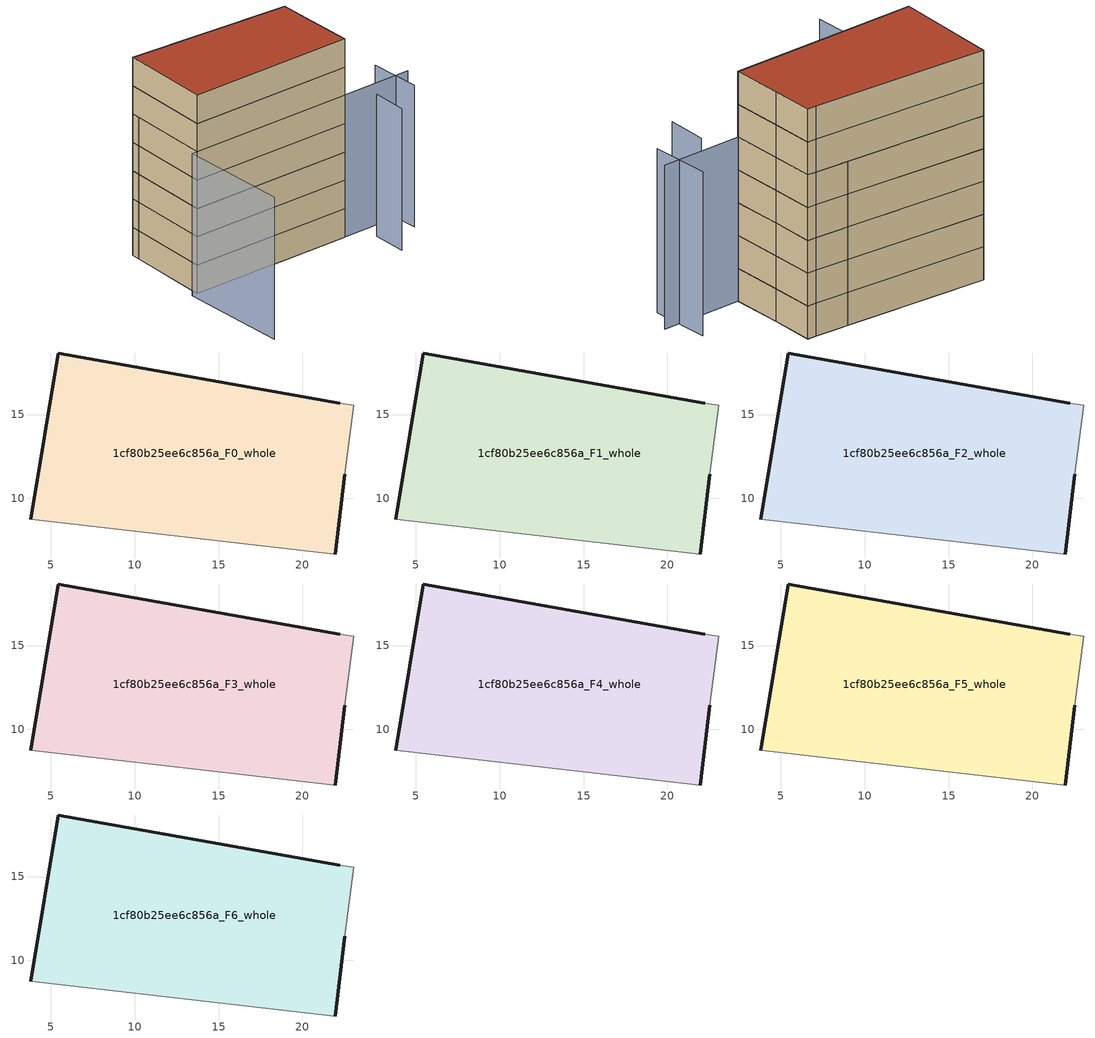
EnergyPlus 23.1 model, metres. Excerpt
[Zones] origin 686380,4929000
1cf80b25ee6c856a_F0_whole
 floor ground (EU_floor_Construction): 21.96,6.68 22.53,11.45 23.07,15.54 22.23,15.66 5.43,18.67 3.79,8.76 z0
 wall outside (EU_wall_Construction): 3.79,8.76 5.43,18.67 22.23,15.66 / 22.53,11.45 21.96,6.68 z0:3
 wall adiabatic (EU_wall_Construction): 22.23,15.66 23.07,15.54 22.53,11.45 / 21.96,6.68 3.79,8.76 z0:3
1cf80b25ee6c856a_F1_whole
 floor to 1cf80b25ee6c856a_F0_whole (EU_floor_Construction): 21.96,6.68 22.53,11.45 23.07,15.54 22.23,15.66 5.43,18.67 3.79,8.76 z3
 wall outside (EU_wall_Construction): 3.79,8.76 5.43,18.67 22.23,15.66 / 22.53,11.45 21.96,6.68 z3:6
 wall adiabatic (EU_wall_Construction): 22.23,15.66 23.07,15.54 22.53,11.45 / 21.96,6.68 3.79,8.76 z3:6
1cf80b25ee6c856a_F2_whole
 floor to 1cf80b25ee6c856a_F1_whole (EU_floor_Construction): 21.96,6.68 22.53,11.45 23.07,15.54 22.23,15.66 5.43,18.67 3.79,8.76 z6
 wall outside (EU_wall_Construction): 3.79,8.76 5.43,18.67 22.23,15.66 / 22.53,11.45 21.96,6.68 z6:9
 wall adiabatic (EU_wall_Construction): 22.23,15.66 23.07,15.54 22.53,11.45 / 21.96,6.68 3.79,8.76 z6:9
1cf80b25ee6c856a_F3_whole
 floor to 1cf80b25ee6c856a_F2_whole (EU_floor_Construction): 21.96,6.68 22.53,11.45 23.07,15.54 22.23,15.66 5.43,18.67 3.79,8.76 z9
 wall outside (EU_wall_Construction): 3.79,8.76 5.43,18.67 22.23,15.66 / 22.53,11.45 21.96,6.68 z9:12
 wall adiabatic (EU_wall_Construction): 22.23,15.66 23.07,15.54 22.53,11.45 / 21.96,6.68 3.79,8.76 z9:12
1cf80b25ee6c856a_F4_whole
 floor to 1cf80b25ee6c856a_F3_whole (EU_floor_Construction): 21.96,6.68 22.53,11.45 23.07,15.54 22.23,15.66 5.43,18.67 3.79,8.76 z12
 wall outside (EU_wall_Construction): 3.79,8.76 5.43,18.67 22.23,15.66 / 22.53,11.45 21.96,6.68 z12:15
 wall adiabatic (EU_wall_Construction): 22.23,15.66 23.07,15.54 22.53,11.45 / 21.96,6.68 3.79,8.76 z12:15
1cf80b25ee6c856a_F5_whole
 floor to 1cf80b25ee6c856a_F4_whole (EU_floor_Construction): 21.96,6.68 22.53,11.45 23.07,15.54 22.23,15.66 5.43,18.67 3.79,8.76 z15
 wall outside (EU_wall_Construction): 3.79,8.76 5.43,18.67 22.23,15.66 / 22.53,11.45 21.96,6.68 z15:18
 wall adiabatic (EU_wall_Construction): 22.23,15.66 23.07,15.54 22.53,11.45 / 21.96,6.68 3.79,8.76 z15:18
1cf80b25ee6c856a_F6_whole
 floor to 1cf80b25ee6c856a_F5_whole (EU_floor_Construction): 21.96,6.68 22.53,11.45 23.07,15.54 22.23,15.66 5.43,18.67 3.79,8.76 z18
 wall outside (EU_wall_Construction): 3.79,8.76 5.43,18.67 22.23,15.66 / 22.53,11.45 21.96,6.68 z18:21
 wall adiabatic (EU_wall_Construction): 22.23,15.66 23.07,15.54 22.53,11.45 / 21.96,6.68 3.79,8.76 z18:21
 roof outside (EU_roof_Construction): 22.23,15.66 23.07,15.54 22.53,11.45 21.96,6.68 3.79,8.76 5.43,18.67 z21
shading: 23.61,0.87 24.17,4.64 / 1.83,-3.05 3.16,8.83 / 3.16,8.83 29.78,5.85 / 28.04,3.37 28.54,8.9 / 19.04,16.23 5.33,17.76 z0:15
[Building]
EU S2 Campaign: North Axis=0; Terrain=City; Solar Distribution=FullExterior
[Site:Location]
Bologna: Latitude=44.5; Longitude=11.25; Time Zone=1; Elevation=37
[SizingPeriod:WeatherFileDays]
AnnualSizingPeriod: Begin Month=1; Begin Day of Month=1; End Month=12; End Day of Month=31; Day of Week for Start Day=Monday; Use Weather File Daylight Saving Period=No; Use Weather File Rain and Snow Indicators=No
[MATERIAL]
EU_InternalMass_Material: Roughness=MediumRough; Thickness=0.1; Conductivity=1; Density=1800; Specific Heat=900; Thermal Absorptance=0.9; Solar Absorptance=0.7; Visible Absorptance=0.7
[MATERIAL:NOMASS] Roughness=MediumRough; Thermal Absorptance=0.9; Solar Absorptance=0.7; Visible Absorptance=0.7
Name | Thermal Resistance
EU_wall_NoMass | 0.905828
EU_roof_NoMass | 0.37593
EU_floor_NoMass | 0.67114
[CONSTRUCTION]
EU_wall_Construction: EU_wall_NoMass
EU_roof_Construction: EU_roof_NoMass
EU_floor_Construction: EU_floor_NoMass
EU_InternalMass_Construction: EU_InternalMass_Material
[ZONE] Type=1; Multiplier=1; Ceiling Height=autocalculate; Volume=513.725; Floor Area=autocalculate; Part of Total Floor Area=Yes
1cf80b25ee6c856a_F0_whole; 1cf80b25ee6c856a_F1_whole; 1cf80b25ee6c856a_F2_whole; 1cf80b25ee6c856a_F3_whole; 1cf80b25ee6c856a_F4_whole; 1cf80b25ee6c856a_F5_whole; 1cf80b25ee6c856a_F6_whole
[INTERNALMASS] Construction=EU_InternalMass_Construction; Surface Area=171.242
Name | Zone or ZoneList
1cf80b25ee6c856a_F0_whole_EU_InternalMass | 1cf80b25ee6c856a_F0_whole
1cf80b25ee6c856a_F1_whole_EU_InternalMass | 1cf80b25ee6c856a_F1_whole
1cf80b25ee6c856a_F2_whole_EU_InternalMass | 1cf80b25ee6c856a_F2_whole
1cf80b25ee6c856a_F3_whole_EU_InternalMass | 1cf80b25ee6c856a_F3_whole
1cf80b25ee6c856a_F4_whole_EU_InternalMass | 1cf80b25ee6c856a_F4_whole
1cf80b25ee6c856a_F5_whole_EU_InternalMass | 1cf80b25ee6c856a_F5_whole
1cf80b25ee6c856a_F6_whole_EU_InternalMass | 1cf80b25ee6c856a_F6_whole
[OTHEREQUIPMENT] Fuel Type=Electricity; Design Level Calculation Method=Watts/Area; Power per Zone Floor Area=1; Fraction Latent=0; Fraction Radiant=0; Fraction Lost=0; Carbon Dioxide Generation Rate=0; EndUse Subcategory=EU_Step8_InternalGains
Name | Zone or ZoneList or Space or SpaceList | Schedule
EU_Step8_InternalGain_1cf80b25ee6c856a_F0_whole_f000 | 1cf80b25ee6c856a_F0_whole | EU_Step8_GainSchedule_1cf80b25ee6c856a_F0_whole_f000
EU_Step8_InternalGain_1cf80b25ee6c856a_F1_whole_f000 | 1cf80b25ee6c856a_F1_whole | EU_Step8_GainSchedule_1cf80b25ee6c856a_F1_whole_f000
EU_Step8_InternalGain_1cf80b25ee6c856a_F2_whole_f000 | 1cf80b25ee6c856a_F2_whole | EU_Step8_GainSchedule_1cf80b25ee6c856a_F2_whole_f000
EU_Step8_InternalGain_1cf80b25ee6c856a_F3_whole_f000 | 1cf80b25ee6c856a_F3_whole | EU_Step8_GainSchedule_1cf80b25ee6c856a_F3_whole_f000
EU_Step8_InternalGain_1cf80b25ee6c856a_F4_whole_f000 | 1cf80b25ee6c856a_F4_whole | EU_Step8_GainSchedule_1cf80b25ee6c856a_F4_whole_f000
EU_Step8_InternalGain_1cf80b25ee6c856a_F5_whole_f000 | 1cf80b25ee6c856a_F5_whole | EU_Step8_GainSchedule_1cf80b25ee6c856a_F5_whole_f000
EU_Step8_InternalGain_1cf80b25ee6c856a_F6_whole_f000 | 1cf80b25ee6c856a_F6_whole | EU_Step8_GainSchedule_1cf80b25ee6c856a_F6_whole_f000
[ZONEVENTILATION:DESIGNFLOWRATE] Schedule=EU_AlwaysOn; Design Flow Rate Calculation Method=AirChanges/Hour; Air Changes per Hour=0.73129; Ventilation Type=Natural; Fan Pressure Rise=0; Fan Total Efficiency=1; Constant Term Coefficient=1; Temperature Term Coefficient=0; Velocity Term Coefficient=0; Velocity Squared Term Coefficient=0; Minimum Indoor Temperature=-100; Maximum Indoor Temperature=100; Delta Temperature=-100; Minimum Outdoor Temperature=-100; Maximum Outdoor Temperature=100; Maximum Wind Speed=40
Name | Zone or ZoneList or Space or SpaceList
EU_ConstantAir_1cf80b25ee6c856a_F0_whole | 1cf80b25ee6c856a_F0_whole
EU_ConstantAir_1cf80b25ee6c856a_F1_whole | 1cf80b25ee6c856a_F1_whole
EU_ConstantAir_1cf80b25ee6c856a_F2_whole | 1cf80b25ee6c856a_F2_whole
EU_ConstantAir_1cf80b25ee6c856a_F3_whole | 1cf80b25ee6c856a_F3_whole
EU_ConstantAir_1cf80b25ee6c856a_F4_whole | 1cf80b25ee6c856a_F4_whole
EU_ConstantAir_1cf80b25ee6c856a_F5_whole | 1cf80b25ee6c856a_F5_whole
EU_ConstantAir_1cf80b25ee6c856a_F6_whole | 1cf80b25ee6c856a_F6_whole
[HVACTEMPLATE:THERMOSTAT] Constant Heating Setpoint=20; Constant Cooling Setpoint=50
EU_HeatOnly_1cf80b25ee6c856a_F0_whole; EU_HeatOnly_1cf80b25ee6c856a_F1_whole; EU_HeatOnly_1cf80b25ee6c856a_F2_whole; EU_HeatOnly_1cf80b25ee6c856a_F3_whole; EU_HeatOnly_1cf80b25ee6c856a_F4_whole; EU_HeatOnly_1cf80b25ee6c856a_F5_whole; EU_HeatOnly_1cf80b25ee6c856a_F6_whole
[HVACTEMPLATE:ZONE:IDEALLOADSAIRSYSTEM] System Availability Schedule=EU_AlwaysOn; Maximum Heating Supply Air Temperature=50; Minimum Cooling Supply Air Temperature=13; Maximum Heating Supply Air Humidity Ratio=0.0156; Minimum Cooling Supply Air Humidity Ratio=0.0077; Heating Limit=NoLimit; Cooling Limit=NoLimit; Heating Availability Schedule=EU_AlwaysOn; Cooling Availability Schedule=EU_CoolingOff; Dehumidification Control Type=ConstantSensibleHeatRatio; Cooling Sensible Heat Ratio=0.7; Dehumidification Setpoint=60; Humidification Control Type=None; Humidification Setpoint=30; Outdoor Air Method=None; Outdoor Air Flow Rate per Person=0.00944; Outdoor Air Flow Rate per Zone Floor Area=0; Outdoor Air Flow Rate per Zone=0; Demand Controlled Ventilation Type=None; Outdoor Air Economizer Type=NoEconomizer; Heat Recovery Type=None; Sensible Heat Recovery Effectiveness=0.7; Latent Heat Recovery Effectiveness=0.65
Name | Template Thermostat
1cf80b25ee6c856a_F0_whole | EU_HeatOnly_1cf80b25ee6c856a_F0_whole
1cf80b25ee6c856a_F1_whole | EU_HeatOnly_1cf80b25ee6c856a_F1_whole
1cf80b25ee6c856a_F2_whole | EU_HeatOnly_1cf80b25ee6c856a_F2_whole
1cf80b25ee6c856a_F3_whole | EU_HeatOnly_1cf80b25ee6c856a_F3_whole
1cf80b25ee6c856a_F4_whole | EU_HeatOnly_1cf80b25ee6c856a_F4_whole
1cf80b25ee6c856a_F5_whole | EU_HeatOnly_1cf80b25ee6c856a_F5_whole
1cf80b25ee6c856a_F6_whole | EU_HeatOnly_1cf80b25ee6c856a_F6_whole
[SIZING:ZONE] Zone Cooling Design Supply Air Temperature Input Method=SupplyAirTemperature; Zone Cooling Design Supply Air Temperature=13; Zone Heating Design Supply Air Temperature Input Method=SupplyAirTemperature; Zone Heating Design Supply Air Temperature=50; Zone Cooling Design Supply Air Humidity Ratio=0.008; Zone Heating Design Supply Air Humidity Ratio=0.008; Cooling Design Air Flow Method=DesignDay; Cooling Design Air Flow Rate=0; Cooling Minimum Air Flow per Zone Floor Area=0.000762; Cooling Minimum Air Flow=0; Cooling Minimum Air Flow Fraction=0.2; Heating Design Air Flow Method=DesignDay; Heating Design Air Flow Rate=0; Heating Maximum Air Flow per Zone Floor Area=0.002032; Heating Maximum Air Flow=0.141576; Heating Maximum Air Flow Fraction=0.3; Account for Dedicated Outdoor Air System=No; Dedicated Outdoor Air System Control Strategy=NeutralSupplyAir; Dedicated Outdoor Air Low Setpoint Temperature for Design=autosize; Dedicated Outdoor Air High Setpoint Temperature for Design=autosize; Zone Load Sizing Method=Sensible Load Only No Latent Load; Zone Latent Cooling Design Supply Air Humidity Ratio Input Method=HumidityRatioDifference; Zone Cooling Design Supply Air Humidity Ratio Difference=0.005; Zone Latent Heating Design Supply Air Humidity Ratio Input Method=HumidityRatioDifference; Zone Humidification Design Supply Air Humidity Ratio Difference=0.005
1cf80b25ee6c856a_F0_whole; 1cf80b25ee6c856a_F1_whole; 1cf80b25ee6c856a_F2_whole; 1cf80b25ee6c856a_F3_whole; 1cf80b25ee6c856a_F4_whole; 1cf80b25ee6c856a_F5_whole; 1cf80b25ee6c856a_F6_whole
[SCHEDULE:CONSTANT]
Name | Hourly Value
EU_AlwaysOn | 1
EU_CoolingOff | 0
[SCHEDULE:FILE] Column Number=1; Rows to Skip at Top=0; Number of Hours of Data=8760; Column Separator=Comma; Interpolate to Timestep=No; Minutes per Item=60; Adjust Schedule for Daylight Savings=Yes
Name | File
EU_Step8_GainSchedule_1cf80b25ee6c856a_F0_whole_f000 | ../../schedules/1cf80b25ee6c856a/1cf80b25ee6c856a_F0_whole_f000_gain.csv
EU_Step8_GainSchedule_1cf80b25ee6c856a_F1_whole_f000 | ../../schedules/1cf80b25ee6c856a/1cf80b25ee6c856a_F1_whole_f000_gain.csv
EU_Step8_GainSchedule_1cf80b25ee6c856a_F2_whole_f000 | ../../schedules/1cf80b25ee6c856a/1cf80b25ee6c856a_F2_whole_f000_gain.csv
EU_Step8_GainSchedule_1cf80b25ee6c856a_F3_whole_f000 | ../../schedules/1cf80b25ee6c856a/1cf80b25ee6c856a_F3_whole_f000_gain.csv
EU_Step8_GainSchedule_1cf80b25ee6c856a_F4_whole_f000 | ../../schedules/1cf80b25ee6c856a/1cf80b25ee6c856a_F4_whole_f000_gain.csv
EU_Step8_GainSchedule_1cf80b25ee6c856a_F5_whole_f000 | ../../schedules/1cf80b25ee6c856a/1cf80b25ee6c856a_F5_whole_f000_gain.csv
EU_Step8_GainSchedule_1cf80b25ee6c856a_F6_whole_f000 | ../../schedules/1cf80b25ee6c856a/1cf80b25ee6c856a_F6_whole_f000_gain.csv
